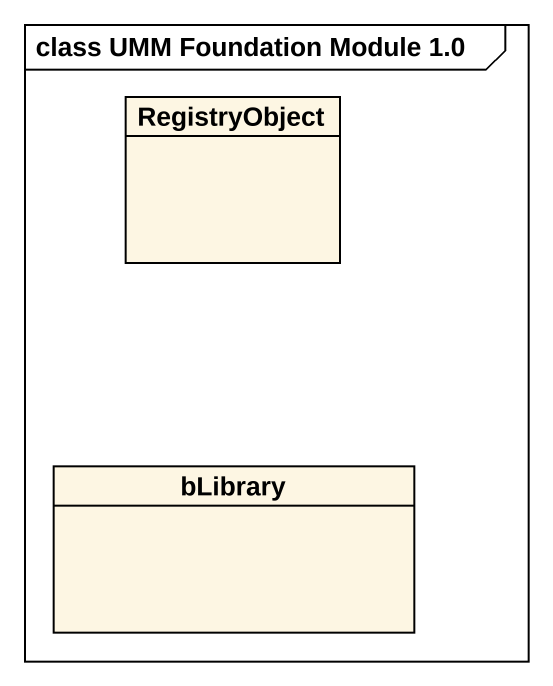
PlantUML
@startuml
mainframe class UMM Foundation Module 1.0
hide circle
hide empty members
class RegistryObject
class bLibrary
@enduml
